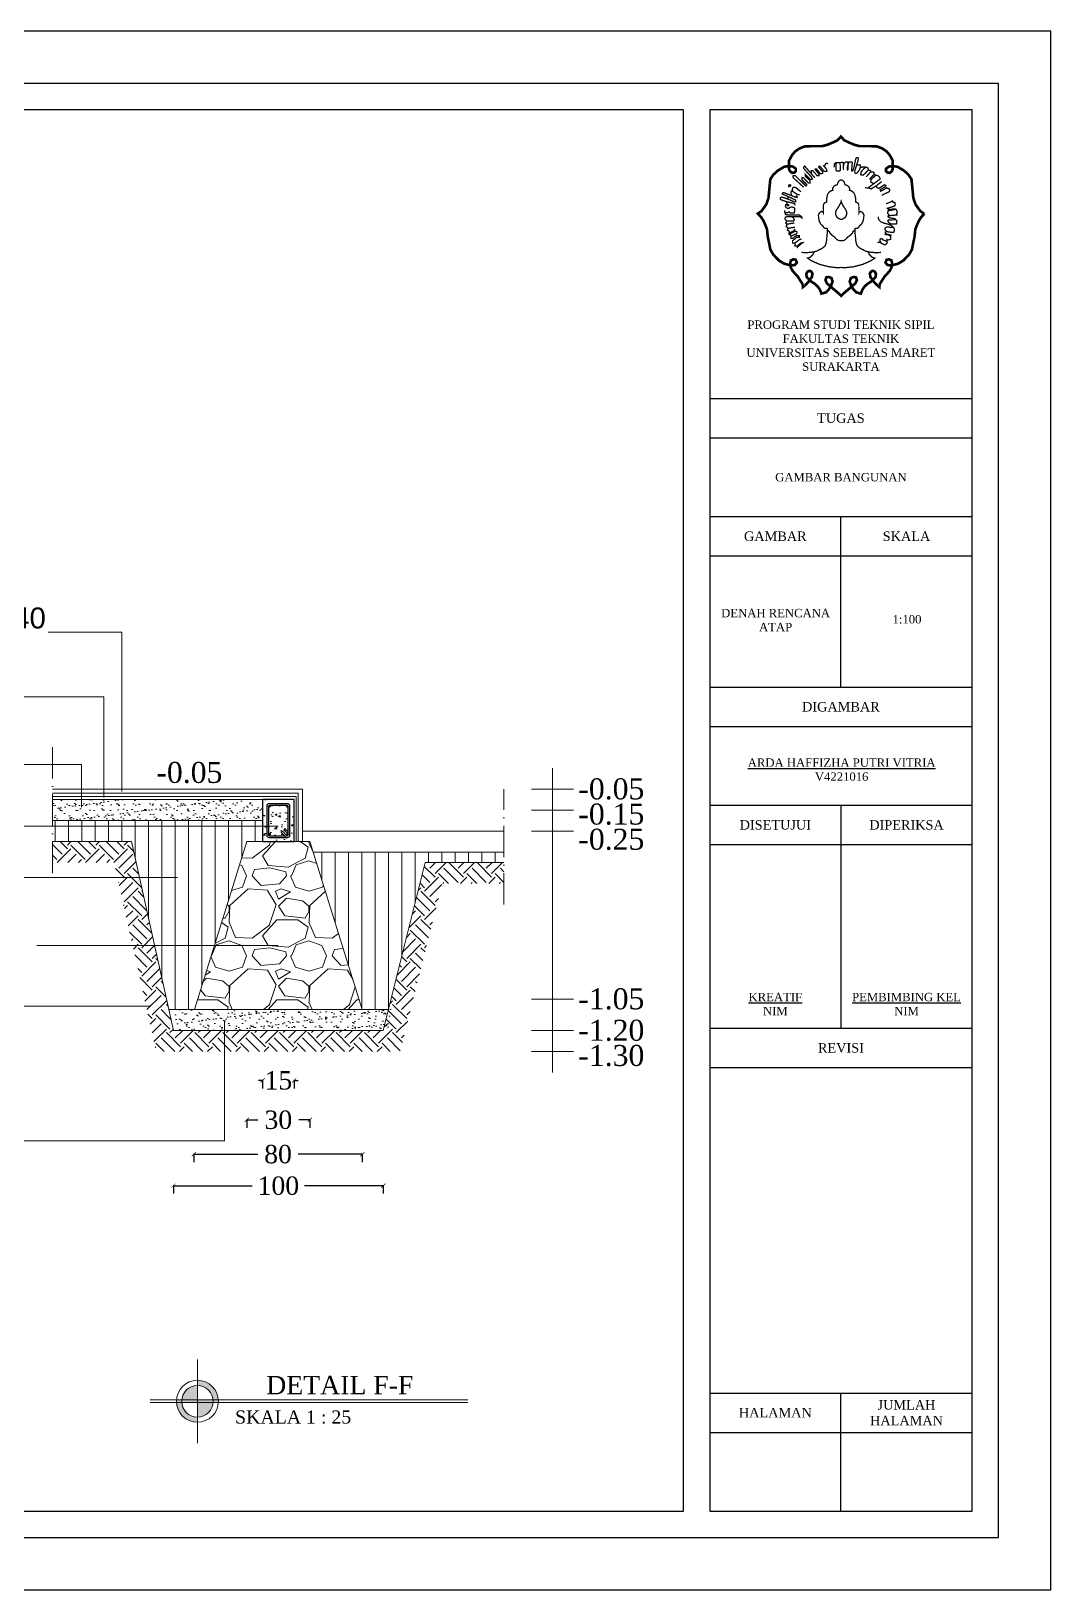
# Model space of a CAD drawing. Header units: millimetres. Extents: x -12161372 to 46643, y -9506984 to 15358.
# Drawn here: x 18200 to 20143, y -5825 to -2855 of the extents above; entities that cross this region are included whole.
import ezdxf

# ---------------------------------------------------------------- set-up
doc = ezdxf.new("R2010")
doc.units = ezdxf.units.MM
doc.linetypes.add('ACAD_ISO10W100', pattern=[18, 12, -3, 0, -3])
for name, color, linetype, lineweight in [('dimensi', 50, 'Continuous', 5), ('garis potongan', 3, 'ACAD_ISO10W100', 18), ('hatch', 7, 'Continuous', 5), ('Normalisasi', 7, 'Continuous', 0), ('pondasi', 7, 'Continuous', 13), ('teks', 255, 'Continuous', 5)]:
    doc.layers.add(name, color=color, linetype=linetype, lineweight=lineweight)
doc.layers.add('sloof', color=7, linetype='Continuous')
doc.styles.add('st3', font='arial.ttf', dxfattribs={"height": 10})
doc.styles.get("Standard").update_dxf_attribs({"font": 'arial.ttf'})
doc.styles.add('teks1', font='times.ttf', dxfattribs={"height": 35})
doc.styles.add('teks3', font='times.ttf', dxfattribs={"height": 25})
doc.linetypes.add('BATTING', pattern='A,0.00254,-2.54,[134,ltypeshp.shx,S=2.54,R=0,X=-2.54,Y=0],-5.08,[134,ltypeshp.shx,S=2.54,R=180,X=2.54,Y=0],-2.54', length=10.16254)
doc.dimstyles.new('dimensi1', dxfattribs={"dimtxt": 35, "dimasz": 8, "dimexe": 15, "dimexo": 20, "dimgap": 15, "dimtad": 0, "dimdec": 0, "dimlfac": 0.25, "dimzin": 0, "dimdsep": 46, "dimtxsty": 'teks1', "dimblk": 'ARCHTICK', "dimcen": 0.09, "dimadec": 0, "dimazin": 0, "dimtfac": 1, "dimtdec": 0, "dimtix": 1, "dimtofl": 0, "dimtmove": 0, "dimatfit": 3, "dimldrblk": 'ARCHTICK', "dimfxl": 1, "dimfxlon": 1, "dimtolj": 1, "dimtzin": 0, "dimarcsym": 0})

# ---------------------------------------------------------------- blocks, each defined once
blk = doc.blocks.new('_ArchTick')
at = {"color": 0, "linetype": 'ByBlock', "const_width": 0.15}
blk.add_lwpolyline([(-0.5, -0.5), (0.5, 0.5)], dxfattribs=at)
blk = doc.blocks.new('*D589')
at = {"layer": 'Defpoints', "color": 0, "transparency": 16777216}
for p in [(18641.1, -4339.4), (18701.1, -4339.4), (18701.1, -4854.6)]:
    blk.add_point(p, dxfattribs=at)
at = {"layer": 'hatch', "color": 0, "lineweight": -2, "transparency": 16777216}
for p, q in [((18641.1, -4854.6), (18633.1, -4854.6)), ((18641.1, -4853.6), (18641.1, -4869.6)), ((18701.1, -4853.6), (18701.1, -4869.6)), ((18701.1, -4854.6), (18709.1, -4854.6))]:
    blk.add_line(p, q, dxfattribs=at)
at = {"layer": 'hatch', "color": 0, "lineweight": -2, "transparency": 16777216, "xscale": 8, "yscale": 8, "zscale": 8}
blk.add_blockref('_ArchTick', (18641.1, -4854.6), dxfattribs=at)
at = {"layer": 'hatch', "color": 0, "lineweight": -2, "transparency": 16777216, "xscale": 8, "yscale": 8, "zscale": 8, "rotation": 180}
blk.add_blockref('_ArchTick', (18701.1, -4854.6), dxfattribs=at)
at = {"layer": 'hatch', "color": 0, "transparency": 16777216, "insert": (18671.1, -4854.6), "char_height": 35, "attachment_point": 5, "style": 'teks1'}
blk.add_mtext('\\A1;15', dxfattribs=at)
blk = doc.blocks.new('*D590')
at = {"layer": 'Defpoints', "color": 0, "transparency": 16777216}
for p in [(18611.1, -4339.4), (18731.1, -4339.4), (18731.1, -4929.7)]:
    blk.add_point(p, dxfattribs=at)
at = {"layer": 'hatch', "color": 0, "lineweight": -2, "transparency": 16777216}
for p, q in [((18611.1, -4928.7), (18611.1, -4944.7)), ((18611.1, -4929.7), (18632.2, -4929.7)), ((18731.1, -4929.7), (18709.9, -4929.7)), ((18731.1, -4928.7), (18731.1, -4944.7))]:
    blk.add_line(p, q, dxfattribs=at)
at = {"layer": 'hatch', "color": 0, "lineweight": -2, "transparency": 16777216, "xscale": 8, "yscale": 8, "zscale": 8, "rotation": 180}
blk.add_blockref('_ArchTick', (18611.1, -4929.7), dxfattribs=at)
at = {"layer": 'hatch', "color": 0, "lineweight": -2, "transparency": 16777216, "xscale": 8, "yscale": 8, "zscale": 8}
blk.add_blockref('_ArchTick', (18731.1, -4929.7), dxfattribs=at)
at = {"layer": 'hatch', "color": 0, "transparency": 16777216, "insert": (18671.1, -4929.7), "char_height": 35, "attachment_point": 5, "style": 'teks1'}
blk.add_mtext('\\A1;30', dxfattribs=at)
blk = doc.blocks.new('*D591')
at = {"layer": 'Defpoints', "color": 0, "transparency": 16777216}
for p in [(18510, -4659.5), (18831.1, -4659.4), (18831.1, -4995.2)]:
    blk.add_point(p, dxfattribs=at)
at = {"layer": 'hatch', "color": 0, "lineweight": -2, "transparency": 16777216}
for p, q in [((18510, -4994.2), (18510, -5010.2)), ((18510, -4995.2), (18632.2, -4995.2)), ((18831.1, -4995.2), (18708.9, -4995.2)), ((18831.1, -4994.2), (18831.1, -5010.2))]:
    blk.add_line(p, q, dxfattribs=at)
at = {"layer": 'hatch', "color": 0, "lineweight": -2, "transparency": 16777216, "xscale": 8, "yscale": 8, "zscale": 8, "rotation": 180}
blk.add_blockref('_ArchTick', (18510, -4995.2), dxfattribs=at)
at = {"layer": 'hatch', "color": 0, "lineweight": -2, "transparency": 16777216, "xscale": 8, "yscale": 8, "zscale": 8}
blk.add_blockref('_ArchTick', (18831.1, -4995.2), dxfattribs=at)
at = {"layer": 'hatch', "color": 0, "transparency": 16777216, "insert": (18670.5, -4995.2), "char_height": 35, "attachment_point": 5, "style": 'teks1'}
blk.add_mtext('\\A1;80', dxfattribs=at)
blk = doc.blocks.new('*D592')
at = {"layer": 'Defpoints', "color": 0, "transparency": 16777216}
for p in [(18471.1, -4759.4), (18871.1, -4759.4), (18871.1, -5055.3)]:
    blk.add_point(p, dxfattribs=at)
at = {"layer": 'hatch', "color": 0, "lineweight": -2, "transparency": 16777216}
for p, q in [((18471.1, -5054.3), (18471.1, -5070.3)), ((18471.1, -5055.3), (18621.2, -5055.3)), ((18871.1, -5055.3), (18720.9, -5055.3)), ((18871.1, -5054.3), (18871.1, -5070.3))]:
    blk.add_line(p, q, dxfattribs=at)
at = {"layer": 'hatch', "color": 0, "lineweight": -2, "transparency": 16777216, "xscale": 8, "yscale": 8, "zscale": 8, "rotation": 180}
blk.add_blockref('_ArchTick', (18471.1, -5055.3), dxfattribs=at)
at = {"layer": 'hatch', "color": 0, "lineweight": -2, "transparency": 16777216, "xscale": 8, "yscale": 8, "zscale": 8}
blk.add_blockref('_ArchTick', (18871.1, -5055.3), dxfattribs=at)
at = {"layer": 'hatch', "color": 0, "transparency": 16777216, "insert": (18671.1, -5055.3), "char_height": 35, "attachment_point": 5, "style": 'teks1'}
blk.add_mtext('\\A1;100', dxfattribs=at)

msp = doc.modelspace()

# ---------------------------------------------------------------- hatches: boundary and pattern name
at = {"layer": 'hatch'}
h = msp.add_hatch(dxfattribs=at)
h.set_pattern_fill('AR-SAND', color=256, scale=0.4)
h.set_pattern_definition([(37.5, (-1235.9, -4770.622), (-0.640013, 19.57653), [0, -15.4432, 0, -17.272, 0, -16.51]), (7.5, (-1235.9, -4770.622), (17.98093, 28.673004), [0, -8.3312, 0, -13.9192, 0, -5.334]), (327.5, (-1248.397, -4770.622), (31.639695, 0.057487), [0, -5.08, 0, -18.288, 0, -23.876]), (317.5, (-1248.397, -4770.622), (30.542258, 8.917173), [0, -2.54, 0, -11.9888, 0, -13.716])])
h.paths.add_polyline_path([(18641.056, -4359.397), (18641.056, -4319.397), (18241.056, -4319.397), (18241.056, -4359.397)])
h = msp.add_hatch(dxfattribs=at)
h.set_pattern_fill('AR-CONC', color=256, scale=0.2)
h.set_pattern_definition([(50, (-794.79, -4153.088), (36.436934, -3.187817), [3.81, -41.91]), (355, (-794.79, -4153.088), (-7.048684, 38.21137), [3.048, -33.52812]), (100.45144, (-791.754, -4153.353), (29.38825, 35.02355), [3.238, -35.61805]), (46.1842, (-794.79, -4142.928), (54.21581, -8.40847), [5.715, -62.865]), (96.63556, (-790.273, -4143.63), (47.48083, 49.48522), [4.857, -53.42712]), (351.18415, (-794.79, -4142.93), (47.48083, 49.48522), [4.572, -50.29195]), (21, (-789.71, -4145.468), (30.32288, -20.45304), [3.81, -41.91]), (326, (-789.71, -4145.468), (12.360406, 36.83759), [3.048, -33.528]), (71.45144, (-787.184, -4147.172), (42.683284, 16.384554), [3.238, -35.61799]), (37.5, (-794.791, -4153.088), (0.617721, 16.911008), [0, -33.1216, 0, -34.036, 0, -33.655]), (7.5, (-794.79, -4153.088), (13.363933, 20.036115), [0, -19.4056, 0, -32.3596, 0, -12.827]), (327.5, (-806.119, -4153.088), (27.118119, -1.145749), [0, -12.7, 0, -39.624, 0, -52.578]), (317.5, (-811.2, -4153.088), (29.625836, 5.085298), [0, -16.51, 0, -26.3144, 0, -37.338])])
h.paths.add_polyline_path([(18652.256, -4330.597), (18689.856, -4330.597), (18689.856, -4395.123), (18682.931, -4388.197), (18652.256, -4388.197)], flags=16)
h.paths.add_polyline_path([(18701.056, -4319.397), (18641.056, -4319.397), (18641.056, -4399.397), (18701.056, -4399.397)])
h.paths.add_polyline_path([(18693.056, -4331.397, 0.41421356), (18689.056, -4327.397), (18653.056, -4327.397, 0.41421356), (18649.056, -4331.397), (18649.056, -4387.397, 0.41421356), (18653.056, -4391.397), (18689.056, -4391.397, 0.41421356), (18693.056, -4387.397)], flags=16)
h.paths.add_polyline_path([(18687.856, -4330.597, 1.88039364), (18689.816, -4332.386, 0.3793822)], flags=0)
h = msp.add_hatch(dxfattribs=at)
h.set_pattern_fill('ANSI31', color=256, scale=8, angle=45)
h.set_pattern_definition([(90, (-1235.9, -4790.622), (-25.4, 0), [])])
h.paths.add_polyline_path([(18462.167, -4719.397), (18511.056, -4719.397), (18611.056, -4399.397), (18641.056, -4399.397), (18641.056, -4359.397), (18241.056, -4359.397), (18241.056, -4399.397), (18391.056, -4399.397)])
h = msp.add_hatch(dxfattribs=at)
h.set_pattern_fill('EARTH', color=256, scale=6, angle=45)
h.set_pattern_definition([(45, (-1235.9, -958.082), (0, 53.88154), [38.1, -38.1]), (45, (-1246.003, -947.98), (0, 53.88154), [38.1, -38.1]), (45, (-1256.106, -937.877), (0, 53.88154), [38.1, -38.1]), (135, (-1256.106, -931.14), (-53.88154, 0), [38.1, -38.1]), (135, (-1246.003, -921.04), (-53.88154, 0), [38.1, -38.1]), (135, (-1235.9, -910.936), (-53.88154, 0), [38.1, -38.1])])
h.paths.add_polyline_path([(18391.056, -4399.397), (18241.056, -4399.397), (18241.056, -4439.397), (18358.264, -4439.397), (18438.264, -4799.397), (18903.143, -4799.397), (18983.143, -4479.397), (19101.056, -4479.397), (19101.056, -4439.397), (18951.056, -4439.397), (18871.056, -4759.397), (18471.056, -4759.397)])
h = msp.add_hatch(dxfattribs=at)
h.set_pattern_fill('GRAVEL', color=256, scale=6)
h.set_pattern_definition([(228.01279, (-1126.173, -4618.222), (-1219.2, -1371.6), [20.5033, -2029.829]), (184.96974, (-1139.8886, -4633.4616), (1828.7999993, 152.4000087), [35.1843, -3483.2429]), (132.510447, (-1174.941, -4636.51), (1524.0000006, -1676.3999994), [24.8089, -2456.0834]), (267.27369, (-1234.3766, -4674.61), (152.4000003, 3048), [32.0403, -3171.9862]), (292.833654, (-1235.9006, -4706.614), (-762, 1828.8), [31.418, -3110.3885]), (357.27369, (-1223.7086, -4735.57), (-3048, 152.4000003), [32.0403, -3171.9862]), (37.69424, (-1191.7046, -4737.0936), (-1981.1999999, -1524.0000001), [42.3716, -4194.7869]), (72.25533, (-1158.1766, -4711.1856), (1066.8000003, 3352.7999999), [40.0032, -3960.3154]), (121.429566, (-1145.9846, -4673.086), (-1219.2000002, 1981.2), [32.1488, -3182.7327]), (175.23636, (-1162.749, -4645.654), (1676.4, -152.4), [36.7028, -1798.4362]), (222.397438, (-1199.3246, -4642.6056), (-1828.8, -1676.4000001), [47.4647, -4699.00635]), (138.814075, (-1083.5, -4676.134), (-1066.8, 914.4), [16.2003, -1603.834]), (171.469234, (-1095.6926, -4665.466), (1981.2, -304.7999997), [30.8209, -3051.2783]), (225, (-1126.17, -4660.89), (-2e-14, -152.4), [21.5526, -193.9736]), (203.19859, (-1136.84, -4642.606), (762, 304.8), [11.6065, -1149.0373]), (291.80141, (-1147.51, -4647.178), (-152.4, 457.2), [16.4139, -804.2852]), (30.96376, (-1141.413, -4662.418), (457.2, 304.8), [26.6592, -861.9779]), (161.56505, (-1118.553, -4648.7), (304.8, -152.4), [19.2772, -462.6539]), (16.38954, (-1235.901, -4647.178), (1524, 457.2), [27.0053, -2673.5296]), (70.346176, (-1209.993, -4639.558), (-609.6, -1676.4), [22.6559, -2242.9329]), (293.19859, (-1118.553, -4618.222), (-304.8, 762), [23.2128, -1137.431]), (343.61046, (-1109.409, -4639.558), (-1524, 457.2), [27.0053, -2673.5296]), (339.44395, (-1235.9, -4741.666), (-762, 304.8), [26.0421, -1276.0641]), (294.77514, (-1211.517, -4750.81), (-762.000001, 1676.3999996), [21.8203, -2160.2156]), (66.80141, (-1117.029, -4770.622), (304.8, 762), [23.2128, -1137.431]), (17.354025, (-1107.885, -4749.286), (-1981.2, -609.6), [25.547, -2529.1426]), (69.44395, (-1191.705, -4770.622), (-304.8, -762), [13.0211, -1289.0851]), (101.30993, (-1126.173, -4770.622), (-152.4, 609.6), [7.7709, -769.3197]), (165.96376, (-1127.697, -4763), (457.2, -152.4), [31.418, -596.9433]), (186.009006, (-1158.1766, -4755.382), (1524, 152.4), [29.116, -2882.4819]), (303.69007, (-1141.413, -4676.134), (-152.4, 304.8), [21.9794, -527.5066]), (353.157227, (-1129.2206, -4694.4216), (2590.8, -304.7999999), [38.3734, -3798.9605]), (60.9454, (-1091.12, -4698.994), (-609.6, -1066.8), [15.6905, -1553.3635]), (90, (-1083.5, -4685.28), (-152.4, 152.4), [9.144, -143.256]), (120.25644, (-1161.225, -4750.81), (609.6, -1066.8), [21.172, -2096.0364]), (48.01279, (-1171.893, -4732.522), (1219.2, 1371.6), [41.0066, -2009.3257]), (0, (-1144.46, -4702.04), (152.4, 152.4), [39.624, -112.776]), (325.304846, (-1104.837, -4702.042), (1524.0000006, -1066.799999), [24.0966, -2385.559]), (254.0546, (-1085.025, -4715.758), (-152.4, -609.6), [22.1897, -1087.299]), (207.645975, (-1091.1206, -4737.0936), (-2895.6000001, -1523.9999998), [36.1287, -3576.7479]), (175.42608, (-1123.1246, -4753.8576), (-1981.2, 152.4), [38.2218, -3783.9508])])
h.paths.add_polyline_path([(18731.056, -4399.397), (18611.056, -4399.397), (18511.056, -4719.397), (18831.056, -4719.397)])
h = msp.add_hatch(dxfattribs=at)
h.set_pattern_fill('ANSI31', color=256, scale=8, angle=45)
h.set_pattern_definition([(90, (-1235.9, -978.082), (-25.4, 0), [])])
h.paths.add_polyline_path([(18737.306, -4419.397), (19101.056, -4419.397), (19101.056, -4439.397), (18951.056, -4439.397), (18881.056, -4719.397), (18831.056, -4719.397)])
h = msp.add_hatch(dxfattribs=at)
h.set_pattern_fill('AR-SAND', color=256, scale=0.4)
h.set_pattern_definition([(37.5, (-1227.012, -4710.622), (-0.640013, 19.57653), [0, -15.4432, 0, -17.272, 0, -16.51]), (7.5, (-1227.012, -4710.622), (17.98093, 28.673004), [0, -8.3312, 0, -13.9192, 0, -5.334]), (327.5, (-1239.509, -4710.622), (31.639695, 0.057487), [0, -5.08, 0, -18.288, 0, -23.876]), (317.5, (-1239.509, -4710.622), (30.542258, 8.917173), [0, -2.54, 0, -11.9888, 0, -13.716])])
h.paths.add_polyline_path([(18879.945, -4759.397), (18887.945, -4719.397), (18471.945, -4719.397), (18479.945, -4759.397)])
at = {"layer": 'hatch', "ltscale": 0.8}
h = msp.add_hatch(color=256, dxfattribs=at)
h.dxf.hatch_style = 1
h.paths.add_polyline_path([(18516.92, -5435.921, 0.38998328), (18487.024, -5463.421), (18516.92, -5463.421)])
h.paths.add_polyline_path([(18516.92, -5468.421), (18516.92, -5463.421), (18487.024, -5463.421, 0.02086055), (18486.92, -5465.921, 0.02086055), (18487.024, -5468.421)])
h.paths.add_polyline_path([(18516.92, -5463.421), (18516.92, -5468.421), (18546.815, -5468.421, 0.02086055), (18546.92, -5465.921, 0.02086055), (18546.815, -5463.421)])
h.paths.add_polyline_path([(18516.92, -5468.421), (18516.92, -5495.921, 0.38998328), (18546.815, -5468.421)])
h.paths.add_polyline_path([(18516.92, -5425.921), (18516.92, -5435.921, -0.38998328), (18546.815, -5463.421), (18556.841, -5463.421, 0.39601219)])
h.paths.add_polyline_path([(18556.841, -5468.421, 0.01563646), (18556.92, -5465.921, 0.01563646), (18556.841, -5463.421), (18546.815, -5463.421, -0.02086055), (18546.92, -5465.921, -0.02086055), (18546.815, -5468.421)])
h.paths.add_polyline_path([(18487.024, -5468.421), (18476.998, -5468.421, 0.39601219), (18516.92, -5505.921), (18516.92, -5495.921, -0.38998328)])
h.paths.add_polyline_path([(18476.998, -5463.421, 0.01563646), (18476.92, -5465.921, 0.01563646), (18476.998, -5468.421), (18487.024, -5468.421, -0.02086055), (18486.92, -5465.921, -0.02086055), (18487.024, -5463.421)])

# ---------------------------------------------------------------- linework, layer by layer
for p, q in [((19493.026, -3555.185), (19993.026, -3555.185)), ((19493.026, -3630.185), (19993.026, -3630.185)), ((19493.026, -3780.185), (19993.026, -3780.185)), ((19743.026, -4105.185), (19743.026, -3780.185)), ((19493.026, -3855.185), (19993.026, -3855.185)), ((19493.026, -4105.185), (19993.026, -4105.185)), ((19493.026, -4180.185), (19993.026, -4180.185)), ((19493.026, -4330.185), (19993.026, -4330.185)), ((19743.026, -4330.185), (19743.026, -4755.185)), ((19493.026, -4405.185), (19993.026, -4405.185)), ((19493.026, -4755.185), (19993.026, -4755.185)), ((19493.026, -4830.185), (19993.026, -4830.185)), ((19493.026, -5450.185), (19993.026, -5450.185)), ((19743.026, -5675.185), (19743.026, -5450.185)), ((19493.026, -5525.185), (19993.026, -5525.185))]:
    msp.add_line(p, q)
for points in [[(15943.026, -5825.185), (20143.026, -5825.185), (20143.026, -2855.185), (15943.026, -2855.185)], [(16143.026, -5725.185), (20043.026, -5725.185), (20043.026, -2955.185), (16143.026, -2955.185)], [(16193.026, -5675.185), (19443.026, -5675.185), (19443.026, -3005.185), (16193.026, -3005.185)], [(19493.026, -5675.185), (19993.026, -5675.185), (19993.026, -3005.185), (19493.026, -3005.185)]]:
    msp.add_lwpolyline(points, close=True)
at = {"color": 0, "lineweight": -3}
for points, const_width in [([(19902.42, -3202.74), (19896.124, -3209.201), (19891.478, -3216.679), (19887.349, -3225.962), (19884.783, -3232.881), (19883.435, -3246.6), (19880.726, -3259.434), (19878.415, -3271.293), (19872.639, -3281.39), (19861.549, -3292.612), (19851.693, -3298.357), (19843.466, -3300.425), (19836.181, -3301.639), (19831.464, -3300.407), (19827.917, -3296.107), (19829.893, -3290.902), (19834.359, -3289.912), (19839.216, -3291.934), (19840.632, -3297.191), (19839.407, -3305.748), (19835.764, -3312.42), (19830.705, -3317.879), (19826.253, -3322.731), (19823.015, -3327.785), (19820.182, -3332.233), (19817.552, -3336.277), (19816.135, -3341.129), (19816.135, -3342.544), (19810.671, -3338.096), (19806.219, -3333.244), (19803.791, -3329.605), (19799.339, -3323.944), (19798.125, -3316.868), (19800.756, -3313.026), (19803.994, -3311.813), (19807.838, -3313.633), (19809.862, -3317.676), (19809.255, -3323.539), (19806.827, -3326.168), (19803.791, -3329.403), (19800.351, -3332.435), (19793.268, -3336.883), (19788.412, -3341.533), (19784.162, -3347.396), (19782.478, -3351.452), (19781.183, -3355.334), (19772.117, -3352.746), (19767.585, -3348.217), (19764.994, -3344.335), (19762.728, -3340.13), (19759.774, -3332.064), (19761.89, -3325.721), (19767.236, -3323.496), (19771.803, -3324.386), (19773.473, -3329.393), (19771.023, -3335.069), (19765.454, -3340.299), (19759.885, -3345.083), (19754.762, -3349.312), (19749.861, -3353.429), (19743.513, -3359.661), (19737.164, -3353.429), (19732.264, -3349.312), (19727.14, -3345.083), (19721.572, -3340.299), (19716.003, -3335.069), (19713.552, -3329.393), (19715.223, -3324.386), (19719.79, -3323.496), (19725.136, -3325.721), (19727.252, -3332.064), (19724.298, -3340.13), (19722.031, -3344.335), (19719.441, -3348.217), (19714.908, -3352.746), (19705.843, -3355.334), (19704.547, -3351.452), (19702.864, -3347.396), (19698.614, -3341.533), (19693.757, -3336.883), (19686.675, -3332.435), (19683.235, -3329.403), (19680.199, -3326.168), (19677.771, -3323.539), (19677.164, -3317.676), (19679.187, -3313.633), (19683.032, -3311.813), (19686.27, -3313.026), (19688.901, -3316.868), (19687.687, -3323.944), (19683.235, -3329.605), (19680.806, -3333.244), (19676.354, -3338.096), (19670.891, -3342.544), (19670.891, -3341.129), (19669.474, -3336.277), (19666.843, -3332.233), (19664.01, -3327.785), (19660.773, -3322.731), (19656.321, -3317.879), (19651.262, -3312.42), (19647.619, -3305.748), (19646.393, -3297.191), (19647.81, -3291.934), (19652.666, -3289.912), (19657.132, -3290.902), (19659.109, -3296.107), (19655.561, -3300.407), (19650.845, -3301.639), (19643.56, -3300.425), (19635.333, -3298.357), (19625.476, -3292.612), (19614.386, -3281.39), (19608.611, -3271.293), (19606.3, -3259.434), (19603.591, -3246.6), (19602.242, -3232.881), (19599.677, -3225.962), (19595.548, -3216.679), (19590.902, -3209.201), (19584.605, -3202.74), (19591.782, -3197.96), (19600.753, -3185.412), (19604.99, -3173.378), (19608.526, -3137.164), (19614.125, -3128.92), (19622.671, -3120.971), (19635.048, -3113.61), (19644.596, -3112.08), (19651.663, -3113.285), (19657.181, -3117.347), (19657.181, -3121.845), (19654.131, -3124.746), (19650.218, -3125.19), (19646.425, -3122.474), (19644.207, -3118.328), (19644.207, -3114.587), (19644.207, -3101.913), (19649.795, -3091.518), (19655.877, -3084.369), (19663.891, -3078.793), (19673.622, -3074.933), (19685.654, -3074.295), (19697.926, -3074.295), (19707.451, -3074.295), (19717.526, -3071.55), (19727.966, -3067.157), (19736.065, -3063.447), (19743.026, -3056.127), (19749.986, -3063.447), (19758.085, -3067.157), (19768.526, -3071.55), (19778.6, -3074.295), (19788.125, -3074.295), (19800.398, -3074.295), (19812.43, -3074.933), (19822.161, -3078.793), (19830.174, -3084.369), (19836.256, -3091.518), (19841.844, -3101.913), (19841.844, -3114.587), (19841.844, -3118.328), (19839.626, -3122.474), (19835.834, -3125.19), (19831.92, -3124.746), (19828.87, -3121.845), (19828.87, -3117.347), (19834.388, -3113.285), (19841.455, -3112.08), (19851.003, -3113.61), (19863.38, -3120.971), (19871.926, -3128.92), (19877.525, -3137.164), (19881.062, -3173.378), (19885.298, -3185.412), (19894.269, -3197.96), (19901.446, -3202.74)], 5), ([(19671.914, -3152.347), (19652.166, -3134.359), (19651.747, -3131.292), (19652.096, -3130.455), (19655.934, -3130.385), (19676.171, -3150.116), (19677.497, -3149.768), (19677.846, -3147.258), (19669.053, -3138.682), (19668.914, -3134.568), (19671.705, -3134.568), (19680.777, -3144.19), (19684.196, -3144.399), (19683.917, -3139.867), (19675.404, -3131.57), (19675.055, -3127.806), (19684.615, -3137.288), (19688.244, -3137.427), (19687.307, -3133.588), (19674.266, -3119.131), (19672.248, -3116.424), (19672.438, -3112.998), (19674.067, -3112.316), (19693.381, -3134.659)], 2.5), ([(19686.549, -3128.409), (19686.779, -3120.749), (19689.156, -3120.672), (19697.829, -3130.665), (19701.271, -3130.352), (19701.584, -3128.007), (19694.543, -3119.254), (19694.456, -3117.524), (19696.33, -3117.524), (19703.765, -3126.704), (19706.243, -3126.824), (19708.117, -3125.918), (19708.359, -3123.442), (19700.924, -3114.504), (19700.986, -3112.63), (19703.349, -3112.554), (19710.517, -3121.772), (19713.109, -3122.153), (19716.16, -3122.229), (19715.73, -3118.494), (19709.264, -3110.571)], 2.5), ([(19711.853, -3114.528), (19712.911, -3110.203), (19713.776, -3107.993), (19715.508, -3107.128), (19716.758, -3107.032), (19717.528, -3107.32), (19718.105, -3107.993), (19718.489, -3108.57)], 2.5), ([(19730.11, -3114.648), (19730.68, -3108.197), (19733.338, -3105.92), (19741.504, -3105.73), (19741.884, -3120.15), (19740.175, -3121.857), (19735.427, -3121.857), (19733.528, -3119.391), (19733.528, -3105.915)], 2.5), ([(19741.504, -3105.73), (19746.252, -3104.781), (19746.252, -3104.781), (19747.875, -3105.661), (19747.968, -3119.498)], 2.5), ([(19747.921, -3112.58), (19748.464, -3108.183), (19749.248, -3107.215), (19751.139, -3105.28), (19752.245, -3104.543), (19756.626, -3104.405), (19756.467, -3118.91), (19755.523, -3119.5), (19754.932, -3117.731), (19755.287, -3113.603), (19757.309, -3107.346), (19758.24, -3105.022), (19761.852, -3104.157), (19764.119, -3104.723), (19764.874, -3106.233), (19764.119, -3110.384), (19763.552, -3120.196), (19764.119, -3121.895), (19766.007, -3120.574), (19767.707, -3115.102), (19768.651, -3111.328), (19769.974, -3103.969), (19771.296, -3098.497), (19772.618, -3096.044), (19775.451, -3096.044), (19776.206, -3097.742), (19775.828, -3101.327), (19769.785, -3120.196), (19769.218, -3123.027), (19769.974, -3125.291), (19771.673, -3126.423), (19773.562, -3125.668), (19776.584, -3122.083), (19779.039, -3117.555), (19780.361, -3113.026), (19779.795, -3110.196), (19777.528, -3109.818), (19774.695, -3110.196), (19772.618, -3110.384)], 2.5), ([(19779.299, -3115.476), (19784.025, -3114.127), (19787.738, -3114.127), (19792.126, -3114.465), (19794.826, -3116.151), (19795.163, -3119.86), (19791.451, -3123.907), (19785.375, -3129.64), (19780.65, -3128.628), (19781.662, -3122.895), (19784.7, -3119.523), (19787.738, -3116.151), (19790.1, -3115.476)], 2.5), ([(19806.02, -3128.366), (19809.846, -3129.529), (19813.338, -3130.36), (19815.833, -3132.354), (19817.164, -3134.68), (19817.496, -3137.173), (19805.688, -3145.814), (19794.877, -3153.79), (19789.056, -3153.624)], 2.5), ([(19795.163, -3119.86), (19799.368, -3120.722), (19799.534, -3123.381), (19791.218, -3132.853)], 2.5), ([(19794.877, -3153.79), (19800.698, -3155.784), (19810.345, -3149.802), (19820.823, -3141.826)], 2.5), ([(19799.534, -3123.381), (19803.858, -3123.547), (19806.02, -3124.71), (19806.02, -3128.366), (19797.205, -3137.505)], 2.5), ([(19809.846, -3129.529), (19800.365, -3137.838), (19799.867, -3142.49), (19802.029, -3143.82), (19805.688, -3145.814)], 2.5), ([(19810.345, -3149.802), (19811.176, -3152.793), (19813.006, -3153.956), (19815.501, -3154.621), (19825.899, -3147.903), (19828.473, -3148.971), (19828.473, -3148.971), (19828.317, -3151.113), (19817.008, -3157.663)], 2.5), ([(19645.439, -3181.395), (19640.08, -3180.229), (19636.585, -3179.063), (19631.398, -3177.579), (19627.587, -3175.29), (19627.346, -3172.674), (19630.318, -3171.28), (19641.949, -3175.094), (19645.849, -3176.767), (19650.843, -3178.933), (19655.035, -3180.702)], 2.5), ([(19655.081, -3180.656), (19656.876, -3180.104), (19656.74, -3177.007), (19631.207, -3165.182), (19632.16, -3163.275), (19634.446, -3162.894), (19656.359, -3171.476), (19659.598, -3172.048), (19659.217, -3169.95), (19657.502, -3168.424)], 2.5), ([(19641.795, -3176.523), (19642.084, -3174.645), (19642.12, -3172.696), (19642.084, -3170.024)], 2.5), ([(19648.545, -3168.393), (19648.452, -3166.124), (19647.989, -3163.948), (19647.712, -3161.355), (19648.545, -3160.058), (19649.794, -3159.688), (19652.708, -3161.494), (19655.808, -3163.624), (19658.029, -3165.059), (19660.073, -3166.403), (19662.294, -3166.588), (19664.422, -3166.541)], 2.5), ([(19651.251, -3160.591), (19650.619, -3157.642), (19650.658, -3155.935), (19651.045, -3154.46), (19652.17, -3153.257), (19653.915, -3152.636), (19655.97, -3152.752), (19657.389, -3153.656), (19658.567, -3154.305), (19659.925, -3155.469), (19661.56, -3157.043), (19662.819, -3157.909), (19663.921, -3158.776), (19665.416, -3160.036), (19666.439, -3160.902), (19667.068, -3161.532)], 2.5), ([(19817.008, -3157.663), (19820.819, -3159.268), (19831.269, -3153.004)], 2.5), ([(19820.819, -3159.268), (19817.916, -3160.892)], 2.5), ([(19826.044, -3156.136), (19829.621, -3153.993), (19832.616, -3154.755), (19834.404, -3155.393), (19835.532, -3156.565), (19836.208, -3158.232), (19835.216, -3160.801), (19822.272, -3167.193), (19821.54, -3168.565)], 2.5), ([(19842.683, -3177.972), (19836.194, -3181.544), (19829.055, -3184.143)], 2.5), ([(19635.758, -3196.667), (19635.909, -3199.691), (19637.419, -3200.749), (19638.779, -3201.203), (19640.592, -3201.354), (19642.102, -3200.749), (19642.857, -3199.691), (19643.462, -3199.54), (19644.972, -3199.54), (19645.425, -3200.447), (19646.181, -3201.505), (19654.186, -3201.354), (19654.791, -3197.725), (19654.942, -3195.004), (19655.244, -3193.19), (19654.337, -3191.829), (19652.374, -3190.922), (19650.108, -3190.468), (19647.389, -3190.468), (19645.576, -3190.922), (19644.066, -3192.585), (19641.951, -3192.736), (19639.534, -3191.98), (19638.175, -3190.619), (19637.419, -3189.108), (19637.419, -3187.747), (19637.571, -3186.084), (19638.93, -3185.479), (19641.649, -3185.479), (19643.462, -3185.63), (19643.894, -3187.005)], 2.5), ([(19636.664, -3200.22), (19637.047, -3204.358), (19641.023, -3205.443), (19663.433, -3205.323), (19668.493, -3208.94), (19668.614, -3210.99), (19664.397, -3208.337), (19646.083, -3208.699), (19639.939, -3208.699), (19637.891, -3209.423), (19636.565, -3210.99), (19636.686, -3213.402), (19639.818, -3217.141), (19652.71, -3216.779), (19654.276, -3214.97), (19653.553, -3212.558), (19650.272, -3208.616)], 2.5), ([(19640.335, -3186.575), (19640.335, -3183.634), (19639.6, -3181.133), (19639.013, -3179.662)], 2.5), ([(19640.335, -3186.575), (19640.707, -3187.251), (19641.894, -3187.926), (19643.118, -3187.926), (19643.894, -3187.005)], 2.5), ([(19645.439, -3181.395), (19650.622, -3182.604), (19651.945, -3183.192), (19654.884, -3184.075), (19655.472, -3186.134), (19655.031, -3187.164)], 2.5), ([(19839.438, -3179.758), (19842.796, -3181.057), (19845.994, -3182.018), (19846.633, -3186.179), (19845.034, -3188.419), (19840.237, -3190.019), (19831.54, -3192.744), (19833.772, -3194.908), (19846.958, -3193.735), (19849.032, -3196.101), (19850.311, -3199.302), (19849.351, -3202.982), (19847.752, -3205.543)], 2.5), ([(19845.994, -3194.981), (19833.042, -3197.381), (19831.923, -3201.782), (19833.202, -3203.463), (19836.348, -3206.611)], 2.5), ([(19850.95, -3205.383), (19831.923, -3206.983)], 2.5), ([(19831.923, -3206.983), (19834.809, -3210.721), (19845.953, -3212.437), (19849.668, -3216.727), (19849.668, -3216.727), (19849.238, -3222.319)], 2.5), ([(19640.413, -3222.991), (19637.866, -3220.463), (19639.818, -3217.141)], 2.5), ([(19642.844, -3230.831), (19638.793, -3227.587), (19640.413, -3222.991), (19654.46, -3220.557)], 2.5), ([(19645.276, -3237.05), (19640.954, -3234.076), (19642.844, -3230.831), (19655.27, -3228.669)], 2.5), ([(19645.276, -3237.05), (19643.794, -3241.311), (19644.992, -3242.774), (19647.919, -3244.622), (19650.436, -3244.636), (19653.135, -3243.597), (19654.796, -3242.558), (19656.249, -3242.142), (19658.221, -3241.623), (19659.466, -3239.649), (19659.466, -3237.779), (19657.598, -3236.325), (19655.519, -3236.661), (19652.838, -3237.825), (19650.359, -3239.142), (19648.741, -3240.205), (19646.869, -3241.319), (19644.992, -3242.774)], 2.5), ([(19643.794, -3241.311), (19644.598, -3240.688), (19645.403, -3240.065), (19646.337, -3239.493), (19647.271, -3238.922), (19648.361, -3238.247), (19649.45, -3237.571), (19650.748, -3236.948), (19652.045, -3236.325), (19653.394, -3235.805), (19654.744, -3235.286), (19654.714, -3234.284), (19654.65, -3233.187), (19653.037, -3232.864)], 2.5), ([(19667.661, -3276.856), (19679.247, -3277.131), (19687.799, -3276.304), (19696.903, -3274.375), (19707.386, -3268.863), (19712.903, -3264.453), (19714.558, -3259.767), (19715.662, -3254.255), (19716.214, -3247.916), (19717.041, -3239.923), (19717.041, -3234.41), (19717.041, -3231.379)], 2.5), ([(19819.365, -3276.856), (19807.779, -3277.131), (19799.227, -3276.304), (19790.123, -3274.375), (19779.64, -3268.863), (19774.123, -3264.453), (19772.467, -3259.767), (19771.364, -3254.255), (19770.812, -3247.916), (19769.984, -3239.923), (19769.984, -3234.41), (19769.984, -3231.379)], 2.5), ([(19849.876, -3222.285), (19833.965, -3223.131), (19828.615, -3222.003), (19823.686, -3220.453), (19819.181, -3218.48), (19816.224, -3215.52), (19814.112, -3212.138), (19814.112, -3208.896)], 2.5), ([(19843.118, -3229.402), (19838.049, -3229.05), (19830.868, -3228.063), (19827.629, -3229.614), (19826.643, -3232.291), (19829.178, -3235.955), (19830.727, -3237.224)], 2.5), ([(19842.836, -3238.915), (19830.727, -3237.224), (19827.488, -3238.21), (19827.911, -3239.902), (19829.319, -3241.593), (19839.597, -3244.27)], 2.5), ([(19847.81, -3214.582), (19833.824, -3214.816), (19832.276, -3216.789), (19834.528, -3220.171), (19838.935, -3222.866)], 2.5), ([(19833.965, -3223.131), (19838.893, -3225.526), (19841.991, -3228.063), (19844.244, -3230.741), (19844.948, -3233.137), (19844.666, -3235.674), (19844.244, -3237.365), (19842.836, -3238.915)], 2.5), ([(19655.626, -3258.796), (19650.786, -3258.796), (19650.786, -3254.669), (19659.211, -3247.852), (19663.692, -3247.852), (19663.692, -3244.622), (19658.136, -3244.622), (19651.683, -3249.646), (19647.919, -3249.646), (19647.919, -3244.622)], 2.5), ([(19669.249, -3258.796), (19666.381, -3258.796), (19659.749, -3264.716), (19655.805, -3264.357), (19655.626, -3258.796), (19664.588, -3251.978), (19668.173, -3251.26)], 2.5), ([(19659.57, -3268.663), (19660.287, -3266.51), (19669.249, -3258.796), (19672.655, -3257.36)], 2.5), ([(19831.249, -3257.359), (19829.745, -3255.132), (19823.552, -3253.164), (19820.996, -3250.311), (19818.047, -3251.196), (19817.064, -3254.738), (19820.013, -3259.166), (19826.496, -3262.507), (19820.013, -3259.166), (19817.269, -3257.669), (19814.798, -3257.618), (19812.628, -3258.161)], 2.5), ([(19839.597, -3244.27), (19826.121, -3242.253)], 2.5), ([(19830.47, -3250.73), (19831.249, -3257.359), (19830.86, -3259.153), (19828.911, -3261.025), (19827.743, -3262.195), (19826.496, -3262.507)], 2.5), ([(19834.458, -3242.932), (19836.782, -3245.504), (19837.873, -3247.844), (19838.262, -3250.34), (19837.717, -3251.9), (19835.691, -3252.446), (19833.431, -3252.836), (19830.762, -3253.217)], 2.5), ([(19692.246, -3275.451), (19690.299, -3279.989), (19688.352, -3282.366), (19685.324, -3285.392), (19681.647, -3286.905), (19679.484, -3287.553), (19685.108, -3291.659), (19691.381, -3294.684), (19697.221, -3297.278), (19702.845, -3299.655), (19709.766, -3301.384), (19715.024, -3302.772), (19720.687, -3304.186), (19726.727, -3304.846), (19733.239, -3305.6), (19739.279, -3305.695), (19743.513, -3305.44), (19747.747, -3305.695), (19753.787, -3305.6), (19760.299, -3304.846), (19766.339, -3304.186), (19772.002, -3302.772), (19777.259, -3301.384), (19784.181, -3299.655), (19789.805, -3297.278), (19795.645, -3294.684), (19801.918, -3291.659), (19807.542, -3287.553), (19805.379, -3286.905), (19801.702, -3285.392), (19798.673, -3282.366), (19796.727, -3279.989), (19794.78, -3275.451)], 2.5)]:
    msp.add_lwpolyline(points, dxfattribs=dict(at, const_width=const_width))
at = {"color": 0, "lineweight": -3, "const_width": 2.5}
for points in [[(19643.32, -3151.21), (19643.162, -3149.62), (19644.115, -3148.189), (19646.338, -3147.872), (19647.228, -3148.665), (19647.303, -3149.489), (19646.973, -3150.097), (19645.803, -3150.838), (19644.978, -3151.138), (19643.797, -3151.369), (19643.32, -3151.21)], [(19743.513, -3254.439), (19743.027, -3254.458), (19740.899, -3254.245), (19738.772, -3254.033), (19737.495, -3253.608), (19736.219, -3252.545), (19734.729, -3251.694), (19733.24, -3249.994), (19730.474, -3247.2), (19726.644, -3244.649), (19724.942, -3242.736), (19722.176, -3240.185), (19721.113, -3237.209), (19717.246, -3234.307), (19717.141, -3231.374), (19715.851, -3231.101), (19714.353, -3231.101), (19712.959, -3230.843), (19710.789, -3229.811), (19708.56, -3226.368), (19706.432, -3224.455), (19704.304, -3222.329), (19703.453, -3219.991), (19702.177, -3218.503), (19701.326, -3215.527), (19701.113, -3213.614), (19700.475, -3210.638), (19700.264, -3207.408), (19700.264, -3205.282), (19701.115, -3203.369), (19701.966, -3201.881), (19703.03, -3200.606), (19704.307, -3199.543), (19706.222, -3198.693), (19708.562, -3199.33), (19709.626, -3201.456), (19709.626, -3200.393), (19709.413, -3199.33), (19709.626, -3197.417), (19709.413, -3195.717), (19709.626, -3193.803), (19709.838, -3189.977), (19709.838, -3186.576), (19710.051, -3184.876), (19710.902, -3183.813), (19711.753, -3182.537), (19713.881, -3181.474), (19716.009, -3180.412), (19715.796, -3178.286), (19715.796, -3175.523), (19716.009, -3172.972), (19716.647, -3171.696), (19716.647, -3170.421), (19717.285, -3168.72), (19717.498, -3166.595), (19718.562, -3164.681), (19719.626, -3162.981), (19721.966, -3160.855), (19724.519, -3159.155), (19727.71, -3158.304), (19727.498, -3156.604), (19727.498, -3154.266), (19728.987, -3151.927), (19730.689, -3149.802), (19733.03, -3148.739), (19736.434, -3147.676), (19736.647, -3145.763), (19737.923, -3142.362), (19740.689, -3139.386), (19743.513, -3138.821), (19746.337, -3139.386), (19749.103, -3142.362), (19750.379, -3145.763), (19750.592, -3147.676), (19753.996, -3148.739), (19756.337, -3149.802), (19758.039, -3151.927), (19759.528, -3154.266), (19759.528, -3156.604), (19759.315, -3158.304), (19762.507, -3159.155), (19765.06, -3160.855), (19767.4, -3162.981), (19768.464, -3164.681), (19769.528, -3166.595), (19769.741, -3168.72), (19770.379, -3170.421), (19770.379, -3171.696), (19771.017, -3172.972), (19771.23, -3175.523), (19771.23, -3178.286), (19771.017, -3180.412), (19773.145, -3181.474), (19775.272, -3182.537), (19776.123, -3183.813), (19776.975, -3184.876), (19777.187, -3186.576), (19777.187, -3189.977), (19777.4, -3193.803), (19777.613, -3195.717), (19777.4, -3197.417), (19777.613, -3199.33), (19777.4, -3200.393), (19777.4, -3201.456), (19778.464, -3199.33), (19780.804, -3198.693), (19782.719, -3199.543), (19783.996, -3200.606), (19785.06, -3201.881), (19785.911, -3203.369), (19786.762, -3205.282), (19786.762, -3207.408), (19786.551, -3210.638), (19785.913, -3213.614), (19785.7, -3215.527), (19784.849, -3218.503), (19783.572, -3219.991), (19782.721, -3222.329), (19780.594, -3224.455), (19778.466, -3226.368), (19776.237, -3229.811), (19774.067, -3230.843), (19772.672, -3231.101), (19771.174, -3231.101), (19769.884, -3231.374), (19769.78, -3234.307), (19765.913, -3237.209), (19764.849, -3240.185), (19762.083, -3242.736), (19760.381, -3244.649), (19756.552, -3247.2), (19753.786, -3249.994), (19752.297, -3251.694), (19750.807, -3252.545), (19749.531, -3253.608), (19748.254, -3254.033), (19746.126, -3254.245), (19743.999, -3254.458)], [(19743.513, -3213.89), (19742.503, -3213.839), (19741.36, -3213.395), (19742.503, -3213.839), (19741.36, -3213.395), (19739.857, -3212.684), (19739.857, -3212.684), (19738.764, -3212.102), (19737.536, -3211.407), (19736.498, -3210.456), (19735.58, -3209.453), (19734.602, -3208.074), (19733.771, -3206.56), (19733.185, -3204.752), (19732.94, -3202.749), (19732.94, -3200.991), (19733.185, -3199.379), (19733.576, -3198.011), (19734.26, -3196.496), (19735.043, -3195.031), (19735.733, -3194.035), (19736.662, -3192.814), (19737.738, -3190.957), (19738.764, -3189.394), (19739.645, -3188.026), (19740.525, -3186.561), (19741.356, -3184.753), (19742.187, -3182.995), (19742.969, -3181.431), (19743.513, -3179.488), (19744.056, -3181.431), (19744.839, -3182.995), (19745.67, -3184.753), (19746.501, -3186.561), (19747.381, -3188.026), (19748.261, -3189.394), (19749.288, -3190.957), (19750.364, -3192.814), (19751.293, -3194.035), (19751.983, -3195.031), (19752.766, -3196.496), (19753.45, -3198.011), (19753.841, -3199.379), (19754.086, -3200.991), (19754.086, -3202.749), (19753.841, -3204.752), (19753.255, -3206.56), (19752.423, -3208.074), (19751.445, -3209.453), (19750.527, -3210.456), (19749.49, -3211.407), (19748.262, -3212.102), (19747.169, -3212.684), (19747.169, -3212.684), (19745.666, -3213.395), (19744.522, -3213.839), (19745.666, -3213.395), (19744.522, -3213.839)]]:
    msp.add_lwpolyline(points, close=True, dxfattribs=at)
at = {"layer": 'dimensi'}
for p, q in [((19193.588, -4839.397), (19193.588, -4259.397)), ((19233.588, -4299.397), (19153.588, -4299.397)), ((19233.588, -4339.397), (19153.588, -4339.397)), ((19233.588, -4379.397), (19153.588, -4379.397)), ((19233.588, -4699.397), (19153.588, -4699.397)), ((19233.588, -4759.397), (19153.588, -4759.397)), ((19233.588, -4799.397), (19153.588, -4799.397))]:
    msp.add_line(p, q, dxfattribs=at)
at = {"layer": 'garis potongan', "ltscale": 5}
for p, q in [((18241.056, -4459.397), (18241.056, -4219.397)), ((19101.056, -4519.397), (19101.056, -4299.397))]:
    msp.add_line(p, q, dxfattribs=at)
at = {"layer": 'hatch', "linetype": 'BATTING', "ltscale": 0.6}
msp.add_line((18705.056, -4313.397), (18241.056, -4313.397), dxfattribs=at)
at = {"layer": 'hatch', "linetype": 'BATTING', "ltscale": 0.4}
msp.add_line((18705.056, -4313.397), (18705.056, -4399.397), dxfattribs=at)
at = {"layer": 'Normalisasi', "ltscale": 0.8}
for p, q in [((18516.92, -5545.421), (18516.92, -5386.421)), ((18426.92, -5463.421), (19031.92, -5463.421)), ((18426.92, -5468.421), (19031.92, -5468.421))]:
    msp.add_line(p, q, dxfattribs=at)
for radius in [40, 30]:
    msp.add_circle((18516.92, -5465.921), radius, dxfattribs=at)
at = {"layer": 'pondasi'}
for p, q in [((18717.056, -4299.397), (18241.056, -4299.397)), ((18717.056, -4299.397), (18717.056, -4399.397)), ((18709.056, -4307.397), (18241.056, -4307.397)), ((18641.056, -4319.397), (18241.056, -4319.397)), ((18709.056, -4307.397), (18709.056, -4399.397)), ((18641.056, -4359.397), (18241.056, -4359.397)), ((18717.056, -4379.397), (19101.056, -4379.397)), ((18611.056, -4399.397), (18511.056, -4719.397)), ((18731.056, -4399.397), (18611.056, -4399.397)), ((18831.056, -4719.397), (18731.056, -4399.397)), ((18737.306, -4419.397), (19101.056, -4419.397)), ((18881.056, -4719.397), (18462.167, -4719.397))]:
    msp.add_line(p, q, dxfattribs=at)
msp.add_lwpolyline([(18241.056, -4399.397), (18391.056, -4399.397), (18471.056, -4759.397), (18871.056, -4759.397), (18951.056, -4439.397), (19101.056, -4439.397)], dxfattribs=at)
at = {"layer": 'sloof'}
for p, q in [((18676.708, -4381.975), (18678.971, -4379.712)), ((18686.131, -4391.397), (18676.708, -4381.975)), ((18687.456, -4388.197), (18678.971, -4379.712)), ((18683.634, -4374.649), (18681.371, -4376.912)), ((18689.856, -4385.397), (18681.371, -4376.912)), ((18689.856, -4380.872), (18683.634, -4374.649))]:
    msp.add_line(p, q, dxfattribs=at)
msp.add_lwpolyline([(18701.056, -4319.397), (18641.056, -4319.397), (18641.056, -4399.397), (18701.056, -4399.397)], close=True, dxfattribs=at)
msp.add_lwpolyline([(18689.056, -4327.397), (18653.056, -4327.397, 0.41421356), (18649.056, -4331.397), (18649.056, -4387.397, 0.41421356), (18653.056, -4391.397), (18689.056, -4391.397, 0.41421356), (18693.056, -4387.397), (18693.056, -4331.397, 0.41421356)], format="xyb", close=True, dxfattribs=at)
msp.add_lwpolyline([(18687.456, -4388.197), (18687.856, -4388.197, 0.41421356), (18689.856, -4386.197), (18689.856, -4332.597, 0.41421356), (18687.856, -4330.597), (18654.256, -4330.597, 0.41421356), (18652.256, -4332.597), (18652.256, -4386.197, 0.41421356), (18654.256, -4388.197), (18682.931, -4388.197)], format="xyb", dxfattribs=at)
for centre in [(18653.897, -4332.386), (18688.216, -4332.386), (18653.897, -4386.408), (18688.216, -4386.408)]:
    msp.add_circle(centre, 1.6, dxfattribs=at)
at = {"layer": 'teks'}
for p, q in [((18671.056, -4370.072), (18051.056, -4370.072)), ((18478.87, -4467.705), (18078.87, -4467.705)), ((18671.056, -4597.618), (18211.056, -4597.618)), ((18428.001, -4712.904), (18048.001, -4712.904))]:
    msp.add_line(p, q, dxfattribs=at)
for points in [[(18372.742, -4304.12), (18372.742, -4000.363), (18232.742, -4000.363)], [(18338.41, -4315.412), (18338.41, -4123.599), (18118.41, -4123.599)], [(18296.162, -4334.115), (18296.162, -4252.799), (18136.162, -4252.799)], [(18568.599, -4742.536), (18568.599, -4969.716), (18068.599, -4969.716)]]:
    msp.add_lwpolyline(points, dxfattribs=at)

# ---------------------------------------------------------------- texts
at = {"attachment_point": 5}
for s, insert, char_height, width in [('{\\fTimes New Roman|b0|i0|c0|p18;PROGRAM STUDI TEKNIK SIPIL\\PFAKULTAS TEKNIK\\PUNIVERSITAS SEBELAS MARET\\PSURAKARTA}', (19743.026, -3454.534), 16, 500), ('{\\fTimes New Roman|b0|i0|c0|p18;TUGAS}', (19743.026, -3592.685), 18, 500), ('{\\fTimes New Roman|b0|i0|c0|p18;GAMBAR BANGUNAN}', (19743.026, -3705.185), 16, 500), ('{\\fTimes New Roman|b0|i0|c0|p18;GAMBAR}', (19618.026, -3817.685), 18, 250), ('{\\fTimes New Roman|b0|i0|c0|p18;SKALA}', (19868.026, -3817.685), 18, 250), ('{\\fTimes New Roman|b0|i0|c0|p18;DENAH RENCANA ATAP}', (19618.626, -3977.334), 16, 250), ('{\\fTimes New Roman|b0|i0|c0|p18;1:100}', (19869.017, -3975.889), 16, 250), ('{\\fTimes New Roman|b0|i0|c0|p18;DIGAMBAR}', (19743.026, -4142.685), 18, 500), ('{\\fTimes New Roman|b0|i0|c0|p18;\\LARDA HAFFIZHA PUTRI VITRIA\\l\\PV4221016}', (19744.424, -4262.416), 16, 500), ('{\\fTimes New Roman|b0|i0|c0|p18;DISETUJUI}', (19618.026, -4367.685), 18, 250), ('{\\fTimes New Roman|b0|i0|c0|p18;DIPERIKSA}', (19868.026, -4367.685), 18, 250), ('{\\fTimes New Roman|b0|i0|c0|p18;\\LKREATIF\\l\\PNIM}', (19618.026, -4708.97), 16, 250), ('{\\fTimes New Roman|b0|i0|c0|p18;\\LPEMBIMBING KEL\\l\\PNIM}', (19868.026, -4708.97), 16, 250), ('{\\fTimes New Roman|b0|i0|c0|p18;REVISI}', (19743.026, -4792.685), 18, 500), ('{\\fTimes New Roman|b0|i0|c0|p18;JUMLAH\\PHALAMAN}', (19868.026, -5487.685), 18, 250), ('{\\fTimes New Roman|b0|i0|c0|p18;HALAMAN}', (19618.026, -5487.685), 18, 250)]:
    msp.add_mtext(s, dxfattribs=dict(at, insert=insert, char_height=char_height, width=width))
at = {"layer": 'dimensi', "char_height": 40, "attachment_point": 5, "style": 'teks3'}
for s, insert in [('-0.05', (18501.579, -4268.02)), ('-0.05', (19305.588, -4299.397)), ('-0.15', (19305.588, -4347.397)), ('-0.25', (19305.588, -4395.397)), ('-1.05', (19305.588, -4699.397)), ('-1.20', (19305.588, -4759.397)), ('-1.30', (19305.588, -4807.397))]:
    msp.add_mtext_dynamic_manual_height_columns(s, width=17.13429, gutter_width=15, heights=[0], dxfattribs=dict(at, insert=insert))
at = {"layer": 'hatch', "ltscale": 0.8, "attachment_point": 5}
for s, width, insert, char_height, style in [('DETAIL F-F', 430, (18788.25, -5435.167), 35, 'teks1'), ('SKALA 1 : 25', 254.73915, (18699.291, -5496.172), 25, 'teks3')]:
    msp.add_mtext_dynamic_manual_height_columns(s, width=width, gutter_width=125, heights=[0], dxfattribs=dict(at, insert=insert, char_height=char_height, style=style))
at = {"layer": 'teks', "insert": (17871.056, -4006.951), "char_height": 40, "attachment_point": 5, "style": 'st3'}
msp.add_mtext_dynamic_manual_height_columns('KERAMIK MARMER 40 x 40\\P2CM', width=805.30181, gutter_width=15, heights=[0], dxfattribs=at)

# ---------------------------------------------------------------- dimensions: what is measured, and where the dimension line sits
at = {"layer": 'hatch'}
for base, p1, p2, picture, middle in [((18731.056, -4929.716), (18611.056, -4339.397), (18731.056, -4339.397), '*D590', (18671.056, -4929.716)), ((18701.056, -4854.598), (18641.056, -4339.397), (18701.056, -4339.397), '*D589', (18671.056, -4854.598)), ((18831.056, -4995.19), (18510.001, -4659.462), (18831.056, -4659.397), '*D591', (18670.529, -4995.19)), ((18871.056, -5055.275), (18471.056, -4759.397), (18871.056, -4759.397), '*D592', (18671.056, -5055.275))]:
    dim = msp.add_linear_dim(base=base, p1=p1, p2=p2, dimstyle='dimensi1', dxfattribs=at)
    dim.commit()
    dim.dimension.update_dxf_attribs({"geometry": picture, "text_midpoint": middle})

doc.saveas('drawing.dxf')
